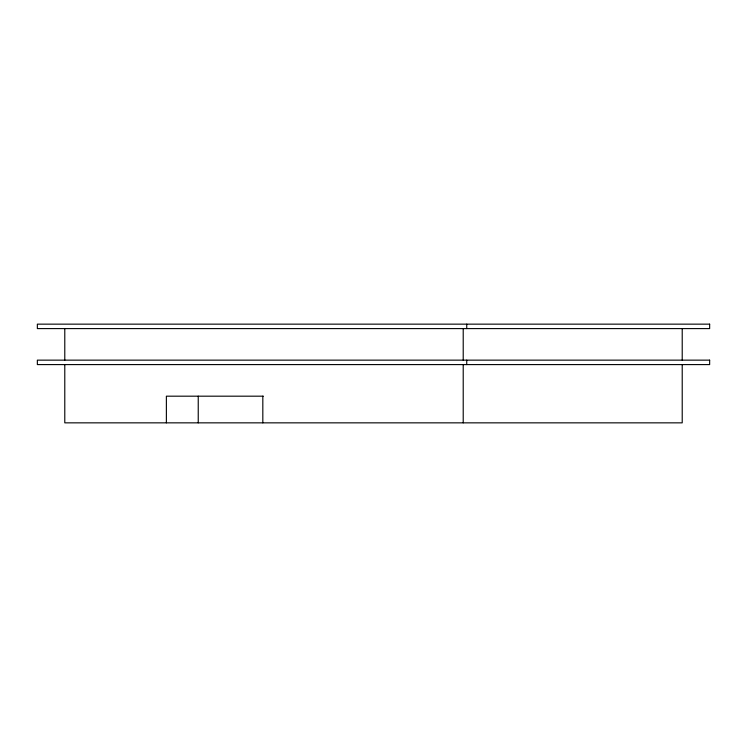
<?xml version="1.0" encoding="UTF-8"?>
<svg xmlns="http://www.w3.org/2000/svg" width="747" height="747" viewBox="0 0 747 747"><rect width="100%" height="100%" fill="white"/><g stroke="black" fill="none" stroke-linecap="round" stroke-linejoin="round"><path stroke-width="1.12" d="M263.308 396.181L166.376 396.181L166.376 422.849M682.216 328.596L682.216 360.147M682.216 364.592L682.216 422.849L64.784 422.849L64.784 364.592M466.735 324.151L466.735 328.596M466.735 360.147L466.735 364.592M463.215 328.596L463.215 360.147M463.215 364.592L463.215 422.849M262.823 396.181L262.823 422.849M198.235 396.181L198.235 422.849M64.784 328.596L64.784 360.147M709.65 324.151L37.35 324.151L37.35 328.596L709.65 328.596L709.65 324.151M709.65 360.147L37.35 360.147L37.35 364.592L709.65 364.592L709.65 360.147"/></g></svg>
